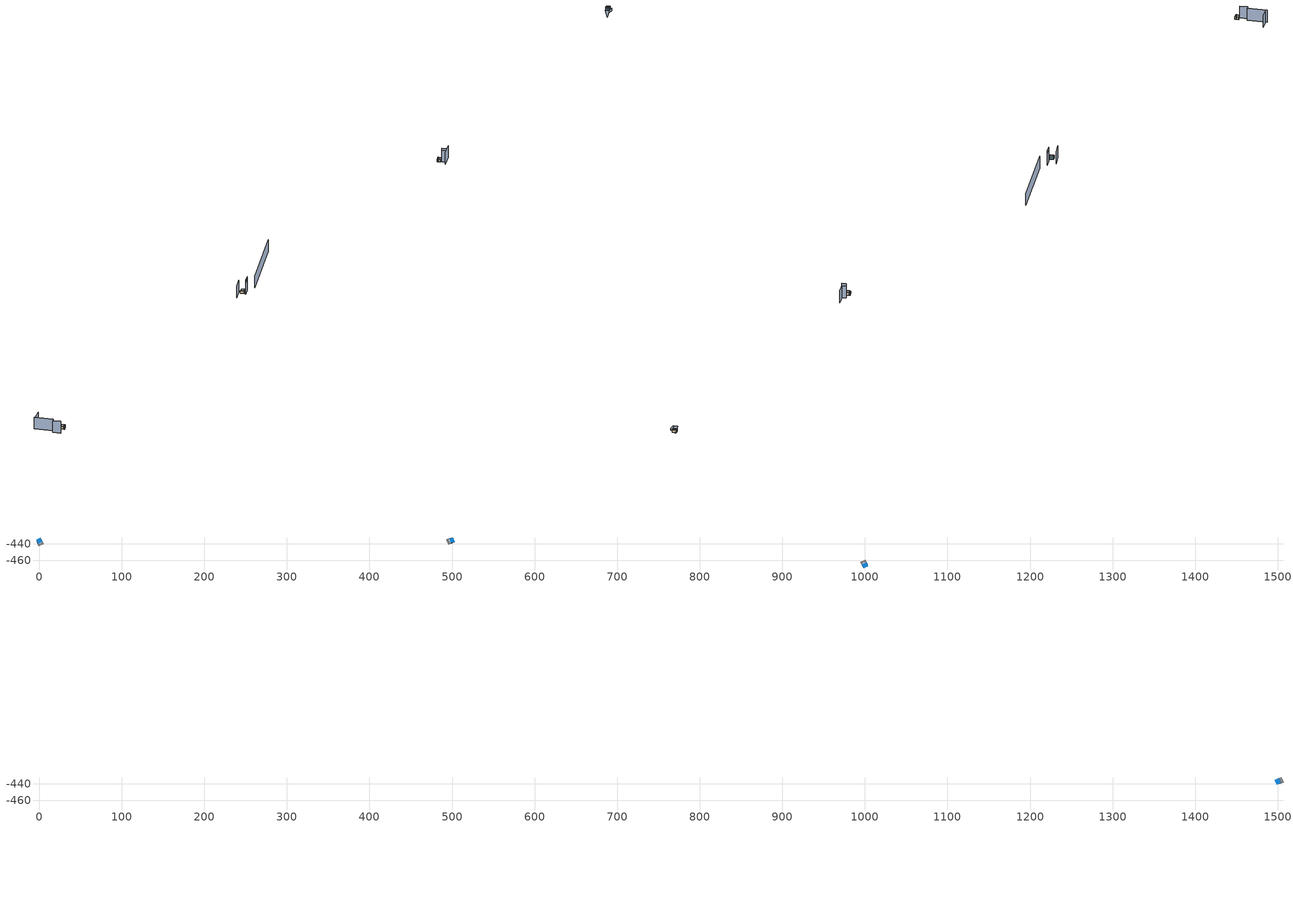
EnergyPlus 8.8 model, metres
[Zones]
0Perim
 floor adiabatic (115mmSandLimeBrick): 2.76,-434.88 4.45,-438.48 -0.98,-441.03 -2.67,-437.43 z4.09
 wall outside (U0-5): 2.76,-434.88 -2.67,-437.43 z4.09:8.19
 wall to 0Core (115mmSandLimeBrick): -0.98,-441.03 4.45,-438.48 z4.09:8.19
 wall adiabatic (115mmSandLimeBrick): -2.67,-437.43 -0.98,-441.03 / 4.45,-438.48 2.76,-434.88 z4.09:8.19
 window (Single): 2.67,-434.92 -2.58,-437.39 z4.95:7.49
 ceiling adiabatic (115mmSandLimeBrick): 2.76,-434.88 -2.67,-437.43 -1.26,-440.43 4.17,-437.88 z8.19
 roof outside (U0-4): 4.17,-437.88 -1.26,-440.43 -0.98,-441.03 4.45,-438.48 z8.19
0Core
 floor adiabatic (115mmSandLimeBrick): 4.45,-438.48 5.12,-439.91 -0.31,-442.46 -0.98,-441.03 z4.09
 wall adiabatic (115mmSandLimeBrick): -0.98,-441.03 -0.31,-442.46 5.12,-439.91 4.45,-438.48 z4.09:8.19
 ceiling adiabatic (115mmSandLimeBrick): 4.45,-438.48 -0.98,-441.03 -0.42,-442.22 5.01,-439.67 z8.19
 roof outside (U0-4): 5.01,-439.67 -0.42,-442.22 -0.31,-442.46 5.12,-439.91 z8.19
1Perim
 floor adiabatic (115mmSandLimeBrick): 501.09,-438.46 497.44,-440.04 495.07,-434.52 498.72,-432.95 z4.09
 wall outside (U0-5): 501.09,-438.46 498.72,-432.95 z4.09:8.19
 wall to 1Core (115mmSandLimeBrick): 495.07,-434.52 497.44,-440.04 z4.09:8.19
 wall adiabatic (115mmSandLimeBrick): 498.72,-432.95 495.07,-434.52 / 497.44,-440.04 501.09,-438.46 z4.09:8.19
 window (Single): 501.05,-438.37 498.76,-433.04 z4.95:7.49
 ceiling adiabatic (115mmSandLimeBrick): 501.09,-438.46 498.72,-432.95 495.68,-434.26 498.05,-439.77 z8.19
 roof outside (U0-4): 498.05,-439.77 495.68,-434.26 495.07,-434.52 497.44,-440.04 z8.19
1Core
 floor adiabatic (115mmSandLimeBrick): 497.44,-440.04 495.99,-440.66 493.62,-435.15 495.07,-434.52 z4.09
 wall adiabatic (115mmSandLimeBrick): 495.07,-434.52 493.62,-435.15 495.99,-440.66 497.44,-440.04 z4.09:8.19
 ceiling adiabatic (115mmSandLimeBrick): 497.44,-440.04 495.07,-434.52 493.86,-435.05 496.23,-440.56 z8.19
 roof outside (U0-4): 496.23,-440.56 493.86,-435.05 493.62,-435.15 495.99,-440.66 z8.19
2Perim
 floor adiabatic (115mmSandLimeBrick): 997.24,-467.36 995.56,-463.75 1001,-461.22 1002.68,-464.82 z4.09
 wall outside (U0-5): 997.24,-467.36 1002.68,-464.82 z4.09:8.19
 wall to 2Core (115mmSandLimeBrick): 1001,-461.22 995.56,-463.75 z4.09:8.19
 wall adiabatic (115mmSandLimeBrick): 1002.68,-464.82 1001,-461.22 / 995.56,-463.75 997.24,-467.36 z4.09:8.19
 window (Single): 997.33,-467.31 1002.59,-464.86 z4.95:7.49
 ceiling adiabatic (115mmSandLimeBrick): 997.24,-467.36 1002.68,-464.82 1001.28,-461.82 995.84,-464.35 z8.19
 roof outside (U0-4): 995.84,-464.35 1001.28,-461.82 1001,-461.22 995.56,-463.75 z8.19
2Core
 floor adiabatic (115mmSandLimeBrick): 995.56,-463.75 994.89,-462.32 1000.33,-459.78 1001,-461.22 z4.09
 wall adiabatic (115mmSandLimeBrick): 1001,-461.22 1000.33,-459.78 994.89,-462.32 995.56,-463.75 z4.09:8.19
 ceiling adiabatic (115mmSandLimeBrick): 995.56,-463.75 1001,-461.22 1000.44,-460.02 995,-462.56 z8.19
 roof outside (U0-4): 995,-462.56 1000.44,-460.02 1000.33,-459.78 994.89,-462.32 z8.19
3Perim
 floor adiabatic (115mmSandLimeBrick): 1498.91,-434.64 1502.56,-433.07 1504.93,-438.58 1501.28,-440.15 z20.48
 wall outside (U0-5): 1498.91,-434.64 1501.28,-440.15 z20.48:24.57
 wall to 3Core (115mmSandLimeBrick): 1504.93,-438.58 1502.56,-433.07 z20.48:24.57
 wall adiabatic (115mmSandLimeBrick): 1501.28,-440.15 1504.93,-438.58 / 1502.56,-433.07 1498.91,-434.64 z20.48:24.57
 window (Single): 1498.95,-434.73 1501.24,-440.06 z21.33:23.87
 ceiling adiabatic (115mmSandLimeBrick): 1498.91,-434.64 1501.28,-440.15 1504.32,-438.84 1501.95,-433.33 z24.57
 roof outside (U0-4): 1501.95,-433.33 1504.32,-438.84 1504.93,-438.58 1502.56,-433.07 z24.57
3Core
 floor adiabatic (115mmSandLimeBrick): 1502.56,-433.07 1504.01,-432.44 1506.38,-437.95 1504.93,-438.58 z20.48
 wall adiabatic (115mmSandLimeBrick): 1504.93,-438.58 1506.38,-437.95 1504.01,-432.44 1502.56,-433.07 z20.48:24.57
 ceiling adiabatic (115mmSandLimeBrick): 1502.56,-433.07 1504.93,-438.58 1506.14,-438.06 1503.77,-432.55 z24.57
 roof outside (U0-4): 1503.77,-432.55 1506.14,-438.06 1506.38,-437.95 1504.01,-432.44 z24.57
shading: -16.41,-399.67 -4.29,-395.85 / -8.56,-426.85 -20.32,-399.52 / -7.97,-439.92 -12.81,-428.68 / 512.1,-435.05 501.72,-439.92 / 628.69,-395.48 525.52,-439.88 / 484.52,-434.62 501.14,-426.85 / 1020.74,-465.12 1001.33,-472.87 / 1003.92,-464.24 1006.82,-471 z0:20.57; 512.1,-435.05 501.72,-439.92 / 1003.92,-464.24 1006.82,-471 / 1502.59,-443.2 1494.94,-444.35 z20.57:24.57; 1494.94,-444.35,24.57 1493.62,-441.18,12.29 1492.3,-438.02,24.57
[Site:GroundTemperature:BuildingSurface]
14, 14, 14, 14, 14, 14, 14, 14, 14, 14, 14, 14
[Site:GroundReflectance]
0.2, 0.2, 0.2, 0.2, 0.2, 0.2, 0.2, 0.2, 0.2, 0.2, 0.2, 0.2
[Site:GroundReflectance:SnowModifier]
1, 1
[Building]
Building: North Axis {deg}=0; Terrain=Suburbs; Loads Convergence Tolerance Value=.04; Temperature Convergence Tolerance Value {deltaC}=.4; Solar Distribution=MinimalShadowing; Maximum Number of Warmup Days=25
[Construction]
115mmSandLimeBrick: Plaster_0.005_115mmSandLimeBrick, Sand-Lime Brick_0.08_115mmSandLimeBrick, Plaster_0.08_115mmSandLimeBrick
U0-5: XPS Board_0.01_U0-5, General Concrete_0.2_U0-5
U0-4: XPS Board_0.06_U0-4, General Concrete_0.2_U0-4
Single: Generic Clear Glass 6mm_0.006_Single
[Material] Roughness=Rough; Thermal Absorptance=0.9
Name | Thickness {m} | Conductivity {W/m-K} | Density {kg/m3} | Specific Heat {J/kg-K} | Solar Absorptance | Visible Absorptance
Plaster_0.005_115mmSandLimeBrick | 0.005 | 1 | 2000 | 1130 | 0.6 | 0.6
Sand-Lime Brick_0.08_115mmSandLimeBrick | 0.08 | 0.56 | 1200 | 1000 | 0.6 | 0.6
Plaster_0.08_115mmSandLimeBrick | 0.08 | 1 | 2000 | 1130 | 0.6 | 0.6
XPS Board_0.01_U0-5 | 0.01 | 0.034 | 35 | 1400 | 0.6 | 0.6
General Concrete_0.2_U0-5; General Concrete_0.2_U0-4 | 0.2 | 2 | 2400 | 950 | 0.7 | 0.7
XPS Board_0.06_U0-4 | 0.06 | 0.034 | 35 | 1400 | 0.6 | 0.6
[WindowMaterial:Glazing]
Generic Clear Glass 6mm_0.006_Single: Optical Data Type=SpectralAverage; Window Glass Spectral Data Set=SpectralAverage; Thickness {m}=0.006; Solar Transmittance at Normal Incidence=0.68; Front Side Solar Reflectance at Normal Incidence=0.09; Back Side Solar Reflectance at Normal Incidence=0.1; Visible Transmittance at Normal Incidence=0.81; Front Side Visible Reflectance at Normal Incidence=0.11; Back Side Visible Reflectance at Normal Incidence=0.12; Infrared Transmittance at Normal Incidence=0; Front Side Infrared Hemispherical Emissivity=0.2; Back Side Infrared Hemispherical Emissivity=0.2; Conductivity {W/m-K}=0.9; Dirt Correction Factor for Solar and Visible Transmittance=1
[EnergyManagementSystem:Sensor]
Name | Output:Variable or Output:Meter Index Key | Output:Variable or Output:Meter
OutdoorTemp | Environment | Site Outdoor Air Drybulb Temperature
OutdoorRelHumid | Environment | Site Outdoor Air Relative Humidity
USRNATVENT_0Perim; USRNATVENT_1Perim; USRNATVENT_2Perim; USRNATVENT_3Perim | AllOff | Schedule Value
[Zone] Type=1; Multiplier=1; Zone Inside Convection Algorithm=TARP; Zone Outside Convection Algorithm=DOE-2
Name | Volume {m3} | Floor Area {m2}
0Perim; 1Perim; 2Perim; 3Perim | 97.6809 | 23.8535
0Core; 1Core; 2Core; 3Core | 38.8876 | 9.49627
[People] Number of People Schedule=AllOn; Number of People Calculation Method=People/Area; People per Zone Floor Area {person/m2}=0.5; Fraction Radiant=0.3; Sensible Heat Fraction=AUTOCALCULATE; Carbon Dioxide Generation Rate {m3/s-W}=3.82e-08; Enable ASHRAE 55 Comfort Warnings=No; Mean Radiant Temperature Calculation Type=ZoneAveraged; Clothing Insulation Calculation Method=DynamicClothingModelASHRAE55; Thermal Comfort Model 1 Type=AdaptiveASH55
Name | Zone or ZoneList | Activity Level Schedule | Work Efficiency Schedule | Air Velocity Schedule
People 0Perim | 0Perim | 0PerimPeopleActivity | 0PerimWorkEfficiency | 0PerimAirVelocity
People 0Core | 0Core | 0CorePeopleActivity | 0CoreWorkEfficiency | 0CoreAirVelocity
People 1Perim | 1Perim | 1PerimPeopleActivity | 1PerimWorkEfficiency | 1PerimAirVelocity
People 1Core | 1Core | 1CorePeopleActivity | 1CoreWorkEfficiency | 1CoreAirVelocity
People 2Perim | 2Perim | 2PerimPeopleActivity | 2PerimWorkEfficiency | 2PerimAirVelocity
People 2Core | 2Core | 2CorePeopleActivity | 2CoreWorkEfficiency | 2CoreAirVelocity
People 3Perim | 3Perim | 3PerimPeopleActivity | 3PerimWorkEfficiency | 3PerimAirVelocity
People 3Core | 3Core | 3CorePeopleActivity | 3CoreWorkEfficiency | 3CoreAirVelocity
[ElectricEquipment] Schedule=AllOn; Design Level Calculation Method=Watts/Area; Watts per Zone Floor Area {W/m2}=35; Fraction Latent=0; Fraction Radiant=.2; Fraction Lost=0
Name | Zone or ZoneList
0Perim Equipment 1 | 0Perim
0Core Equipment 1 | 0Core
1Perim Equipment 1 | 1Perim
1Core Equipment 1 | 1Core
2Perim Equipment 1 | 2Perim
2Core Equipment 1 | 2Core
3Perim Equipment 1 | 3Perim
3Core Equipment 1 | 3Core
[Lights] Schedule=AllOn; Design Level Calculation Method=Watts/Area; Watts per Zone Floor Area {W/m2}=15; Return Air Fraction=0; Fraction Radiant=.42; Fraction Visible=.18; Fraction Replaceable=1
Name | Zone or ZoneList
0Perim General lighting | 0Perim
0Core General lighting | 0Core
1Perim General lighting | 1Perim
1Core General lighting | 1Core
2Perim General lighting | 2Perim
2Core General lighting | 2Core
3Perim General lighting | 3Perim
3Core General lighting | 3Core
[ZoneControl:Thermostat]
Name | Zone or ZoneList | Control Type Schedule | Control 1
0Perim Thermostat | 0Perim | 0PerimZoneControlTypeSched | Dual Setpoint - Zone 0Perim
0Core Thermostat | 0Core | 0CoreZoneControlTypeSched | Dual Setpoint - Zone 0Core
1Perim Thermostat | 1Perim | 1PerimZoneControlTypeSched | Dual Setpoint - Zone 1Perim
1Core Thermostat | 1Core | 1CoreZoneControlTypeSched | Dual Setpoint - Zone 1Core
2Perim Thermostat | 2Perim | 2PerimZoneControlTypeSched | Dual Setpoint - Zone 2Perim
2Core Thermostat | 2Core | 2CoreZoneControlTypeSched | Dual Setpoint - Zone 2Core
3Perim Thermostat | 3Perim | 3PerimZoneControlTypeSched | Dual Setpoint - Zone 3Perim
3Core Thermostat | 3Core | 3CoreZoneControlTypeSched | Dual Setpoint - Zone 3Core
[ThermostatSetpoint:DualSetpoint]
Name | Heating Setpoint Temperature Schedule | Cooling Setpoint Temperature Schedule
Dual Setpoint - Zone 0Perim | 0PerimHeating_SP_Sch | 0PerimCooling_SP_Sch
Dual Setpoint - Zone 0Core | 0CoreHeating_SP_Sch | 0CoreCooling_SP_Sch
Dual Setpoint - Zone 1Perim | 1PerimHeating_SP_Sch | 1PerimCooling_SP_Sch
Dual Setpoint - Zone 1Core | 1CoreHeating_SP_Sch | 1CoreCooling_SP_Sch
Dual Setpoint - Zone 2Perim | 2PerimHeating_SP_Sch | 2PerimCooling_SP_Sch
Dual Setpoint - Zone 2Core | 2CoreHeating_SP_Sch | 2CoreCooling_SP_Sch
Dual Setpoint - Zone 3Perim | 3PerimHeating_SP_Sch | 3PerimCooling_SP_Sch
Dual Setpoint - Zone 3Core | 3CoreHeating_SP_Sch | 3CoreCooling_SP_Sch
[Zone equipment]
0Perim: 0Perim Ideal Loads Air
0Core: 0Core Ideal Loads Air
1Perim: 1Perim Ideal Loads Air
1Core: 1Core Ideal Loads Air
2Perim: 2Perim Ideal Loads Air
2Core: 2Core Ideal Loads Air
3Perim: 3Perim Ideal Loads Air
3Core: 3Core Ideal Loads Air
[ZoneHVAC:IdealLoadsAirSystem] Maximum Heating Supply Air Temperature {C}=30; Minimum Cooling Supply Air Temperature {C}=18; Maximum Heating Supply Air Humidity Ratio {kgWater/kgDryAir}=0.01; Minimum Cooling Supply Air Humidity Ratio {kgWater/kgDryAir}=0.008; Heating Limit=NoLimit; Maximum Heating Air Flow Rate {m3/s}=100; Cooling Limit=NoLimit; Maximum Cooling Air Flow Rate {m3/s}=100; Heating Availability Schedule=AllOn; Cooling Availability Schedule=AllOn; Dehumidification Control Type=None; Humidification Control Type=None; Demand Controlled Ventilation Type=OccupancySchedule; Outdoor Air Economizer Type=NoEconomizer; Heat Recovery Type=None; Sensible Heat Recovery Effectiveness=0.7; Latent Heat Recovery Effectiveness=0.65
Name | Design Specification Outdoor Air Object
0Perim Ideal Loads Air | 0PerimMinFreshAir
0Core Ideal Loads Air | 0CoreMinFreshAir
1Perim Ideal Loads Air | 1PerimMinFreshAir
1Core Ideal Loads Air | 1CoreMinFreshAir
2Perim Ideal Loads Air | 2PerimMinFreshAir
2Core Ideal Loads Air | 2CoreMinFreshAir
3Perim Ideal Loads Air | 3PerimMinFreshAir
3Core Ideal Loads Air | 3CoreMinFreshAir
[DesignSpecification:OutdoorAir] Outdoor Air Method=Sum; Outdoor Air Flow per Person {m3/s-person}=0.002; Outdoor Air Flow per Zone Floor Area {m3/s-m2}=0.002; Outdoor Air Schedule=AllOn
0PerimMinFreshAir; 0CoreMinFreshAir; 1PerimMinFreshAir; 1CoreMinFreshAir; 2PerimMinFreshAir; 2CoreMinFreshAir; 3PerimMinFreshAir; 3CoreMinFreshAir
[ZoneVentilation:DesignFlowRate] Schedule=AllOn; Design Flow Rate Calculation Method=AirChanges/Hour; Air Changes per Hour {1/hr}=0; Ventilation Type=NATURAL; Fan Pressure Rise {Pa}=0; Fan Total Efficiency=1; Constant Term Coefficient=1; Temperature Term Coefficient=0; Velocity Term Coefficient=0; Velocity Squared Term Coefficient=0; Minimum Indoor Temperature {C}=18; Delta Temperature {deltaC}=1; Maximum Wind Speed {m/s}=40
Name | Zone or ZoneList
0Perim ScheduledVent | 0Perim
1Perim ScheduledVent | 1Perim
2Perim ScheduledVent | 2Perim
3Perim ScheduledVent | 3Perim
[EnergyManagementSystem:Actuator] Actuated Component Type=Schedule:Constant; Actuated Component Control Type=Schedule Value
Name | Actuated Component Unique
NATVENT_AVAIL_SCHED_ACTUATOR_0Perim | NATVENT_AVAIL_SCHED_0Perim
NATVENT_AVAIL_SCHED_ACTUATOR_1Perim | NATVENT_AVAIL_SCHED_1Perim
NATVENT_AVAIL_SCHED_ACTUATOR_2Perim | NATVENT_AVAIL_SCHED_2Perim
NATVENT_AVAIL_SCHED_ACTUATOR_3Perim | NATVENT_AVAIL_SCHED_3Perim
[EnergyManagementSystem:ProgramCallingManager]
My 0Perim_Setpoint_Schedule_Calculator_Example: BeginTimestepBeforePredictor; 0Perim_ErlEnforceBinary
My 1Perim_Setpoint_Schedule_Calculator_Example: BeginTimestepBeforePredictor; 1Perim_ErlEnforceBinary
My 2Perim_Setpoint_Schedule_Calculator_Example: BeginTimestepBeforePredictor; 2Perim_ErlEnforceBinary
My 3Perim_Setpoint_Schedule_Calculator_Example: BeginTimestepBeforePredictor; 3Perim_ErlEnforceBinary
[EnergyManagementSystem:Program]
0Perim_ErlEnforceBinary: IF (USRNATVENT_0Perim > 0); Set NATVENT_AVAIL_SCHED_ACTUATOR_0Perim = 1; ELSE; Set NATVENT_AVAIL_SCHED_ACTUATOR_0Perim = 0; ENDIF
1Perim_ErlEnforceBinary: IF (USRNATVENT_1Perim > 0); Set NATVENT_AVAIL_SCHED_ACTUATOR_1Perim = 1; ELSE; Set NATVENT_AVAIL_SCHED_ACTUATOR_1Perim = 0; ENDIF
2Perim_ErlEnforceBinary: IF (USRNATVENT_2Perim > 0); Set NATVENT_AVAIL_SCHED_ACTUATOR_2Perim = 1; ELSE; Set NATVENT_AVAIL_SCHED_ACTUATOR_2Perim = 0; ENDIF
3Perim_ErlEnforceBinary: IF (USRNATVENT_3Perim > 0); Set NATVENT_AVAIL_SCHED_ACTUATOR_3Perim = 1; ELSE; Set NATVENT_AVAIL_SCHED_ACTUATOR_3Perim = 0; ENDIF
[ZoneVentilation:WindandStackOpenArea] Opening Area {m2}=11.7937; Opening Effectiveness=0; Effective Angle {deg}=0; Height Difference {m}=0.635436; Discharge Coefficient for Opening=0.6; Minimum Indoor Temperature {C}=24; Maximum Indoor Temperature {C}=100; Delta Temperature {deltaC}=1; Minimum Outdoor Temperature {C}=22; Maximum Outdoor Temperature {C}=26; Maximum Wind Speed {m/s}=40
Name | Zone | Opening Area Fraction Schedule
0PerimNatVent_Buoy | 0Perim | NATVENT_AVAIL_SCHED_0Perim
1PerimNatVent_Buoy | 1Perim | NATVENT_AVAIL_SCHED_1Perim
2PerimNatVent_Buoy | 2Perim | NATVENT_AVAIL_SCHED_2Perim
3PerimNatVent_Buoy | 3Perim | NATVENT_AVAIL_SCHED_3Perim
[ZoneInfiltration:DesignFlowRate] Schedule=On; Design Flow Rate Calculation Method=AirChanges/Hour; Air Changes per Hour {1/hr}=2; Constant Term Coefficient=1; Temperature Term Coefficient=0; Velocity Term Coefficient=0; Velocity Squared Term Coefficient=0
Name | Zone or ZoneList
0PerimInfiltration | 0Perim
1PerimInfiltration | 1Perim
2PerimInfiltration | 2Perim
3PerimInfiltration | 3Perim
[WaterUse:Equipment]
Name | Peak Flow Rate {m3/s} | Flow Rate Fraction Schedule | Target Temperature Schedule | Hot Water Supply Temperature Schedule | Cold Water Supply Temperature Schedule
DHW 0Perim | 0 | equipOffice | DHW Supply Temperature 0Perim | DHW Supply Temperature 0Perim | DHW Mains Temperature 0Perim
DHW 0Core | 7.91356e-06 | 60HrWk | DHW Supply Temperature 0Core | DHW Supply Temperature 0Core | DHW Mains Temperature 0Core
DHW 1Perim | 0 | equipOffice | DHW Supply Temperature 1Perim | DHW Supply Temperature 1Perim | DHW Mains Temperature 1Perim
DHW 1Core | 7.91356e-06 | 60HrWk | DHW Supply Temperature 1Core | DHW Supply Temperature 1Core | DHW Mains Temperature 1Core
DHW 2Perim | 0 | equipOffice | DHW Supply Temperature 2Perim | DHW Supply Temperature 2Perim | DHW Mains Temperature 2Perim
DHW 2Core | 7.91356e-06 | 60HrWk | DHW Supply Temperature 2Core | DHW Supply Temperature 2Core | DHW Mains Temperature 2Core
DHW 3Perim | 0 | equipOffice | DHW Supply Temperature 3Perim | DHW Supply Temperature 3Perim | DHW Mains Temperature 3Perim
DHW 3Core | 7.91356e-06 | 60HrWk | DHW Supply Temperature 3Core | DHW Supply Temperature 3Core | DHW Mains Temperature 3Core
[Schedule:Constant]
On: On/Off, 1
0PerimPeopleActivity; 0CorePeopleActivity; 1PerimPeopleActivity; 1CorePeopleActivity; 2PerimPeopleActivity; 2CorePeopleActivity; 3PerimPeopleActivity; 3CorePeopleActivity: Any Number, 125.28
0PerimAirVelocity; 0CoreAirVelocity; 1PerimAirVelocity; 1CoreAirVelocity; 2PerimAirVelocity; 2CoreAirVelocity; 3PerimAirVelocity; 3CoreAirVelocity: Any Number, 0.2
0PerimWorkEfficiency; 0CoreWorkEfficiency; 1PerimWorkEfficiency; 1CoreWorkEfficiency; 2PerimWorkEfficiency; 2CoreWorkEfficiency; 3PerimWorkEfficiency; 3CoreWorkEfficiency: Any Number, 0
0PerimHeating_SP_Sch; 0PerimCooling_SP_Sch; 0CoreHeating_SP_Sch; 0CoreCooling_SP_Sch; 1PerimHeating_SP_Sch; 1PerimCooling_SP_Sch; 1CoreHeating_SP_Sch; 1CoreCooling_SP_Sch; 2PerimHeating_SP_Sch; 2PerimCooling_SP_Sch; 2CoreHeating_SP_Sch; 2CoreCooling_SP_Sch; 3PerimHeating_SP_Sch; 3PerimCooling_SP_Sch; 3CoreHeating_SP_Sch; 3CoreCooling_SP_Sch: Temperature, 24
0PerimZoneControlTypeSched; 0CoreZoneControlTypeSched; 1PerimZoneControlTypeSched; 1CoreZoneControlTypeSched; 2PerimZoneControlTypeSched; 2CoreZoneControlTypeSched; 3PerimZoneControlTypeSched; 3CoreZoneControlTypeSched: Any Number, 4
NATVENT_AVAIL_SCHED_0Perim; NATVENT_AVAIL_SCHED_1Perim; NATVENT_AVAIL_SCHED_2Perim; NATVENT_AVAIL_SCHED_3Perim: Fraction, 1
DHW Supply Temperature 0Perim; DHW Supply Temperature 0Core; DHW Supply Temperature 1Perim; DHW Supply Temperature 1Core; DHW Supply Temperature 2Perim; DHW Supply Temperature 2Core; DHW Supply Temperature 3Perim; DHW Supply Temperature 3Core: Temperature, 65
DHW Mains Temperature 0Perim; DHW Mains Temperature 0Core; DHW Mains Temperature 1Perim; DHW Mains Temperature 1Core; DHW Mains Temperature 2Perim; DHW Mains Temperature 2Core; DHW Mains Temperature 3Perim; DHW Mains Temperature 3Core: Temperature, 10
[Schedule:Year]
AllOn: AllOn, 1, 1, 12, 31
equipOffice: equipOffice, 1, 1, 12, 31
AllOff: AllOff, 1, 1, 12, 31
60HrWk: 60HrWk, 1, 1, 12, 31
[Schedule:Week:Daily]
AllOn: AllOn, AllOn, AllOn, AllOn, AllOn, AllOn, AllOn, AllOn, AllOn, AllOn, AllOn, AllOn
equipOffice: equipOfficeWeekEnd, equipOffice, equipOffice, equipOffice, equipOffice, equipOffice, equipOfficeWeekEnd, equipOfficeWeekEnd, equipOffice, equipOffice, equipOffice, equipOffice
AllOff: AllOff, AllOff, AllOff, AllOff, AllOff, AllOff, AllOff, AllOff, AllOff, AllOff, AllOff, AllOff
60HrWk: 60HrWkDay, 60HrWkDay, 60HrWkDay, 60HrWkDay, 60HrWkDay, 60HrWkDay, 60HrWkDay, 60HrWkDay, 60HrWkDay, 60HrWkDay, 60HrWkDay, 60HrWkDay
[Schedule:Day:Hourly]
AllOn: 1, 1, 1, 1, 1, 1, 1, 1, 1, 1, 1, 1, 1, 1, 1, 1, 1, 1, 1, 1, 1, 1, 1, 1
equipOffice; equipOfficeWeekEnd: 0.1, 0.1, 0.1, 0.1, 0.1, 0.1, 0.1, 0.2, 0.4, 0.6, 0.8, 0.8, 0.4, 0.6, 0.8, 0.8, 0.4, 0.2, 0.1, 0.1, 0.1, 0.1, 0.1, 0.1
AllOff: 0, 0, 0, 0, 0, 0, 0, 0, 0, 0, 0, 0, 0, 0, 0, 0, 0, 0, 0, 0, 0, 0, 0, 0
60HrWkDay: 0.2, 0.2, 0.2, 0.2, 0.2, 0.2, 0.2, 0.4, 0.8, 0.8, 1, 1, 0.8, 1, 1, 1, 0.8, 0.4, 0.2, 0.2, 0.2, 0.2, 0.2, 0.2
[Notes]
----  This file was generated with Archsim v.4.0.2.17
-------------------------ERL SENSORS--------------------------
115mmSandLimeBrick GasType: Partition
